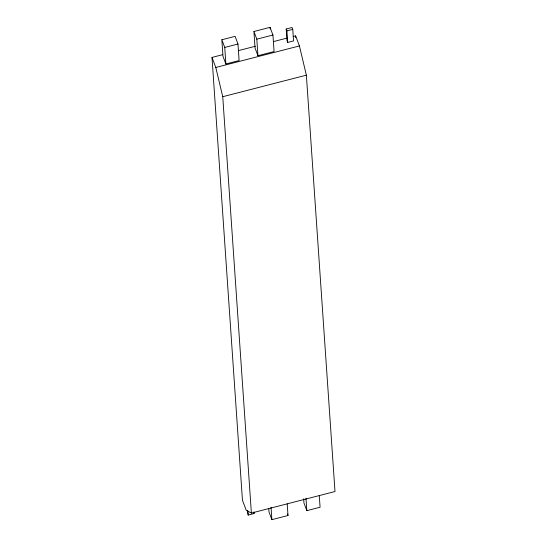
<?xml version="1.0" encoding="UTF-8"?>
<svg xmlns="http://www.w3.org/2000/svg" width="547" height="547" viewBox="0 0 547 547"><rect width="100%" height="100%" fill="white"/><g stroke="black" fill="none" stroke-linecap="round" stroke-linejoin="round"><path stroke-width="0.82" d="M221.85 39.76L235.08 36.355L237.979 44.027L239.114 60.56L225.884 63.972L222.985 56.3L221.85 39.76L224.749 47.432L225.884 63.972M253.917 31.5L270.04 27.35L272.932 35.022L274.074 51.555L257.952 55.712L255.052 48.04L253.917 31.5L256.817 39.172L257.952 55.712M286.197 29.005L292.05 27.494L292.761 29.374L293.554 40.929L287.701 42.44L286.99 40.56L286.197 29.005L286.908 30.885L287.701 42.44M286.908 30.885L292.761 29.374M224.749 47.432L237.979 44.027M256.817 39.172L272.932 35.022M293.165 36.512L295.619 35.883L299.421 45.934L306.368 75.171L335.003 491.527L251.381 513.065L246.253 510.33L242.451 500.279L211.997 57.421L222.656 54.679M238.232 50.666L255.449 46.228M273.486 41.586L286.601 38.208M211.997 57.421L215.798 67.472L299.421 45.934M251.381 513.065L222.745 96.71L306.368 75.171M247.319 510.72L248.201 515.076L254.061 513.565L253.945 511.917M268.768 508.676L268.994 511.978L271.893 519.65L288.009 515.5L287.216 503.924M303.667 498.843L303.947 502.973L306.846 510.645L320.084 507.24L319.284 495.664M287.435 513.961L288.009 515.5M253.582 512.313L254.061 513.565M215.798 67.472L222.745 96.71M295.619 35.883L295.736 37.586M305.992 498.242L306.846 510.645M270.04 27.35L270.15 29.005M271.038 507.247L271.893 519.65M247.921 510.946L248.201 515.076"/></g></svg>
